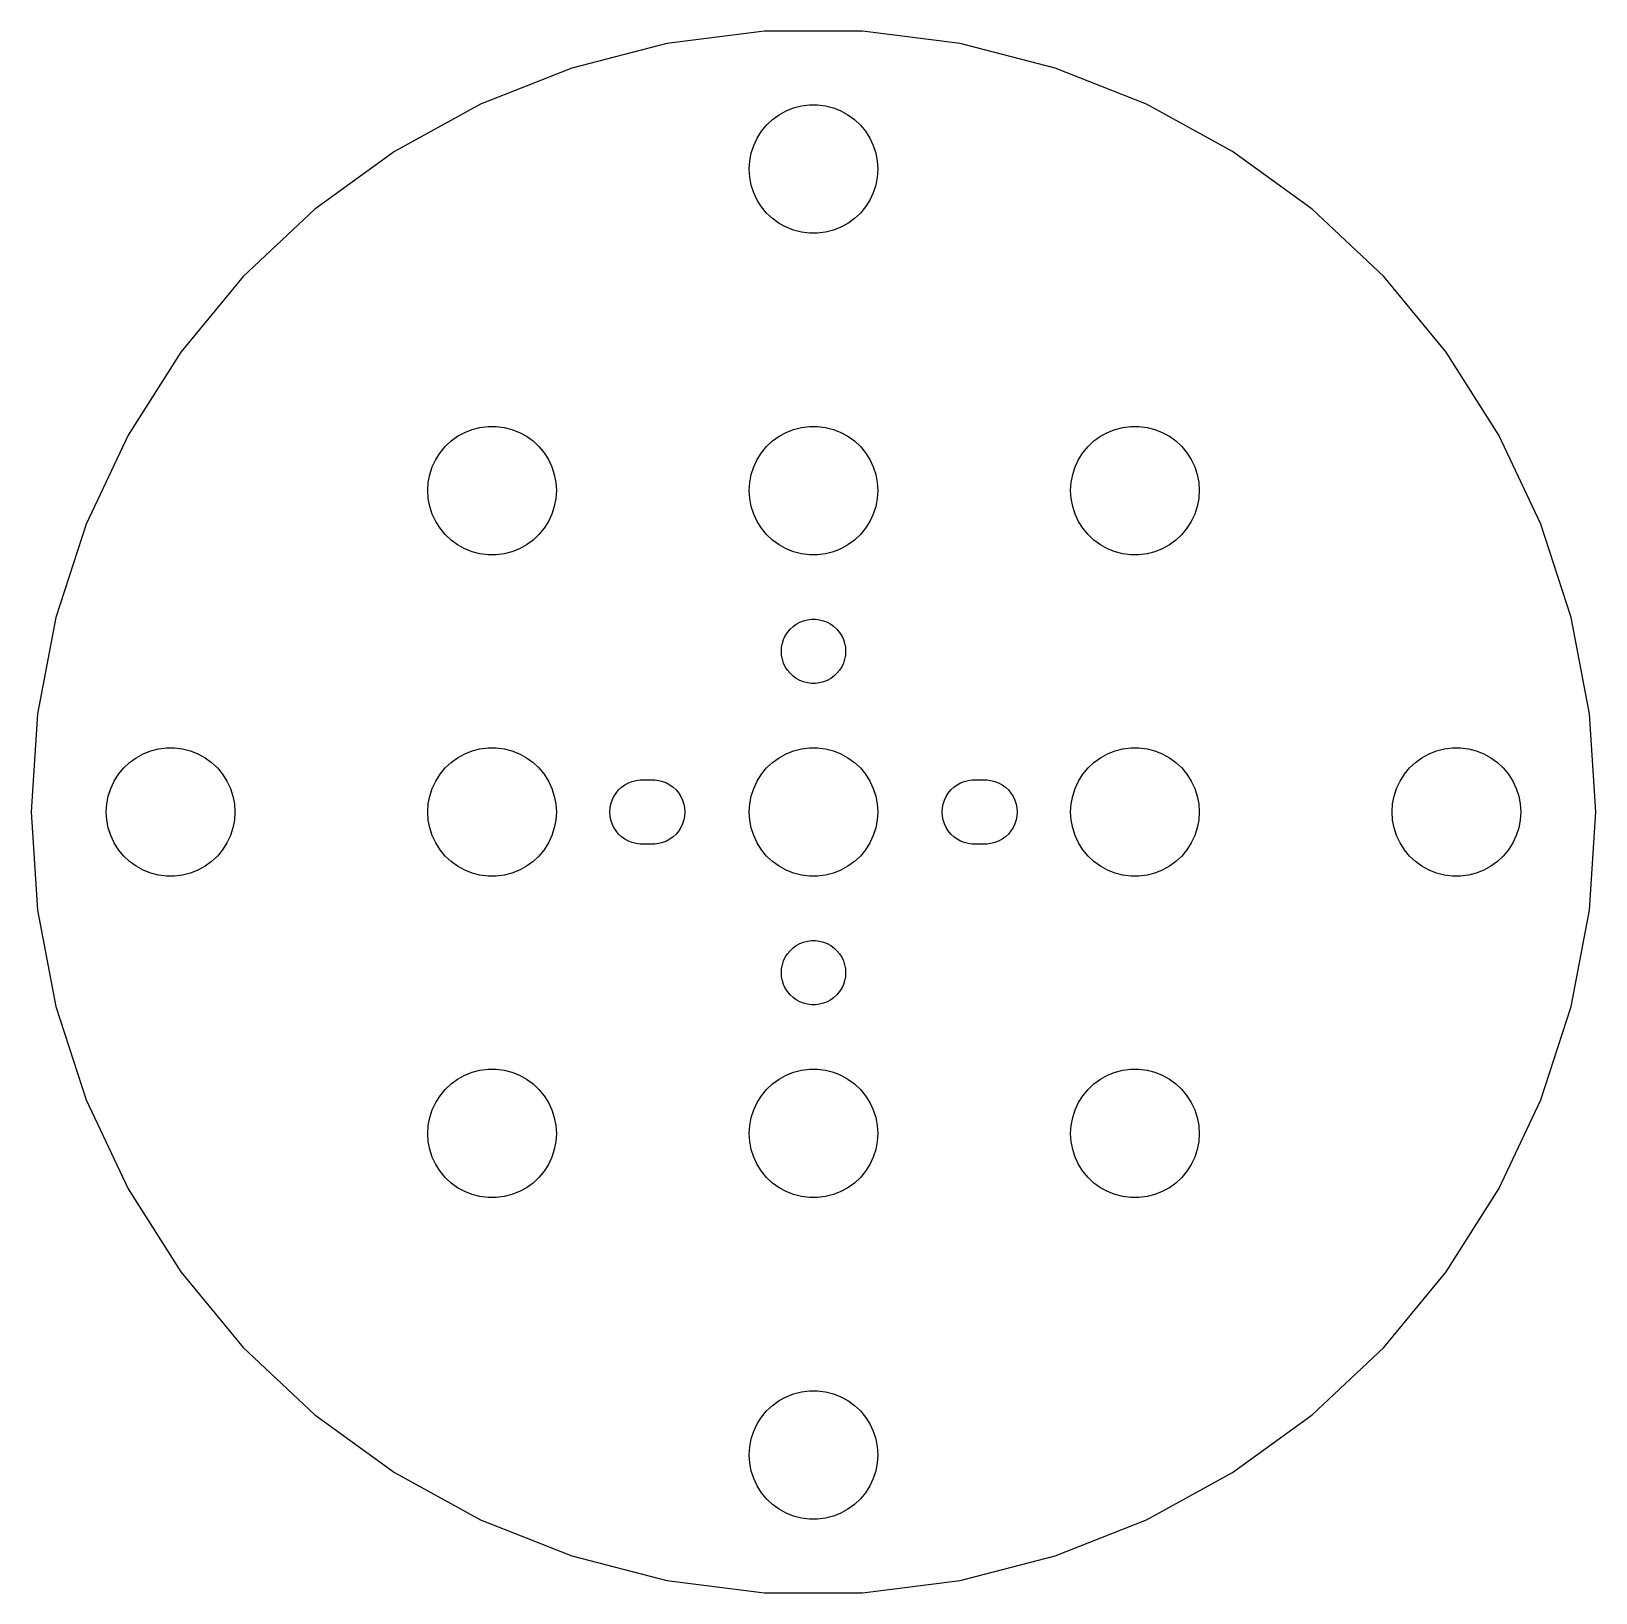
# Model space of a CAD drawing. Header units: metres. Extents: x -36 to 36, y -36 to 366.
# Drawn here: x -36.5 to 36.5, y 183.6 to 256.4 of the extents above; entities that cross this region are included whole.
import ezdxf

# ---------------------------------------------------------------- set-up
doc = ezdxf.new("R2010")
doc.units = ezdxf.units.M

msp = doc.modelspace()

# ---------------------------------------------------------------- linework, layer by layer
for p, q in [((-2.29184, 256.428), (-6.83942, 255.853)), ((2.29184, 256.428), (-2.29184, 256.428)), ((6.83942, 255.853), (2.29184, 256.428)), ((-6.83942, 255.853), (-11.2791, 254.714)), ((11.2791, 254.714), (6.83942, 255.853)), ((-11.2791, 254.714), (-15.5409, 253.026)), ((15.5409, 253.026), (11.2791, 254.714)), ((-15.5409, 253.026), (-19.5577, 250.818)), ((-1.60747, 252.533), (-1.27733, 252.714)), ((-1.27733, 252.714), (-0.927048, 252.853)), ((-0.927048, 252.853), (-0.562134, 252.947)), ((-0.562134, 252.947), (-0.18837, 252.994)), ((-0.18837, 252.994), (0.18837, 252.994)), ((0.18837, 252.994), (0.562134, 252.947)), ((0.562134, 252.947), (0.927048, 252.853)), ((0.927048, 252.853), (1.27733, 252.714)), ((1.27733, 252.714), (1.60747, 252.533)), ((19.5577, 250.818), (15.5409, 253.026)), ((-2.42705, 251.763), (-2.1869, 252.054)), ((-2.1869, 252.054), (-1.91226, 252.312)), ((-1.91226, 252.312), (-1.60747, 252.533)), ((1.60747, 252.533), (1.91226, 252.312)), ((1.91226, 252.312), (2.1869, 252.054)), ((2.1869, 252.054), (2.42705, 251.763)), ((-2.78932, 251.104), (-2.62891, 251.445)), ((-2.62891, 251.445), (-2.42705, 251.763)), ((2.42705, 251.763), (2.62891, 251.445)), ((2.62891, 251.445), (2.78932, 251.104)), ((-19.5577, 250.818), (-23.266, 248.124)), ((-2.97633, 250.376), (-2.90575, 250.746)), ((-2.90575, 250.746), (-2.78932, 251.104)), ((2.78932, 251.104), (2.90575, 250.746)), ((2.90575, 250.746), (2.97633, 250.376)), ((23.266, 248.124), (19.5577, 250.818)), ((-3, 250), (-2.97633, 250.376)), ((-2.97633, 249.624), (-3, 250)), ((2.97633, 250.376), (3, 250)), ((3, 250), (2.97633, 249.624)), ((-2.90575, 249.254), (-2.97633, 249.624)), ((-2.78932, 248.896), (-2.90575, 249.254)), ((2.90575, 249.254), (2.78932, 248.896)), ((2.97633, 249.624), (2.90575, 249.254)), ((-2.62891, 248.555), (-2.78932, 248.896)), ((-2.42705, 248.237), (-2.62891, 248.555)), ((-2.1869, 247.946), (-2.42705, 248.237)), ((2.42705, 248.237), (2.1869, 247.946)), ((2.62891, 248.555), (2.42705, 248.237)), ((2.78932, 248.896), (2.62891, 248.555)), ((-23.266, 248.124), (-26.6073, 244.986)), ((-1.91226, 247.688), (-2.1869, 247.946)), ((-1.60747, 247.467), (-1.91226, 247.688)), ((1.91226, 247.688), (1.60747, 247.467)), ((2.1869, 247.946), (1.91226, 247.688)), ((26.6073, 244.986), (23.266, 248.124)), ((-1.27733, 247.286), (-1.60747, 247.467)), ((-0.927048, 247.147), (-1.27733, 247.286)), ((-0.562134, 247.053), (-0.927048, 247.147)), ((-0.18837, 247.006), (-0.562134, 247.053)), ((0.18837, 247.006), (-0.18837, 247.006)), ((0.562134, 247.053), (0.18837, 247.006)), ((0.927048, 247.147), (0.562134, 247.053)), ((1.27733, 247.286), (0.927048, 247.147)), ((1.60747, 247.467), (1.27733, 247.286)), ((-26.6073, 244.986), (-29.5291, 241.454)), ((29.5291, 241.454), (26.6073, 244.986)), ((-29.5291, 241.454), (-31.9852, 237.584)), ((31.9852, 237.584), (29.5291, 241.454)), ((-15.5621, 237.947), (-15.1884, 237.994)), ((-15.1884, 237.994), (-14.8116, 237.994)), ((-14.8116, 237.994), (-14.4379, 237.947)), ((-0.562134, 237.947), (-0.18837, 237.994)), ((-0.18837, 237.994), (0.18837, 237.994)), ((0.18837, 237.994), (0.562134, 237.947)), ((14.4379, 237.947), (14.8116, 237.994)), ((14.8116, 237.994), (15.1884, 237.994)), ((15.1884, 237.994), (15.5621, 237.947)), ((-31.9852, 237.584), (-33.9368, 233.437)), ((-17.1869, 237.054), (-16.9123, 237.312)), ((-16.9123, 237.312), (-16.6075, 237.533)), ((-16.6075, 237.533), (-16.2773, 237.714)), ((-16.2773, 237.714), (-15.927, 237.853)), ((-15.927, 237.853), (-15.5621, 237.947)), ((-14.4379, 237.947), (-14.0729, 237.853)), ((-14.0729, 237.853), (-13.7227, 237.714)), ((-13.7227, 237.714), (-13.3925, 237.533)), ((-13.3925, 237.533), (-13.0877, 237.312)), ((-13.0877, 237.312), (-12.8131, 237.054)), ((-2.1869, 237.054), (-1.91226, 237.312)), ((-1.91226, 237.312), (-1.60747, 237.533)), ((-1.60747, 237.533), (-1.27733, 237.714)), ((-1.27733, 237.714), (-0.927048, 237.853)), ((-0.927048, 237.853), (-0.562134, 237.947)), ((0.562134, 237.947), (0.927048, 237.853)), ((0.927048, 237.853), (1.27733, 237.714)), ((1.27733, 237.714), (1.60747, 237.533)), ((1.60747, 237.533), (1.91226, 237.312)), ((1.91226, 237.312), (2.1869, 237.054)), ((12.8131, 237.054), (13.0877, 237.312)), ((13.0877, 237.312), (13.3925, 237.533)), ((13.3925, 237.533), (13.7227, 237.714)), ((13.7227, 237.714), (14.0729, 237.853)), ((14.0729, 237.853), (14.4379, 237.947)), ((15.5621, 237.947), (15.927, 237.853)), ((15.927, 237.853), (16.2773, 237.714)), ((16.2773, 237.714), (16.6075, 237.533)), ((16.6075, 237.533), (16.9123, 237.312)), ((16.9123, 237.312), (17.1869, 237.054)), ((33.9368, 233.437), (31.9852, 237.584)), ((-17.6289, 236.445), (-17.427, 236.763)), ((-17.427, 236.763), (-17.1869, 237.054)), ((-12.8131, 237.054), (-12.5729, 236.763)), ((-12.5729, 236.763), (-12.3711, 236.445)), ((-2.62891, 236.445), (-2.42705, 236.763)), ((-2.42705, 236.763), (-2.1869, 237.054)), ((2.1869, 237.054), (2.42705, 236.763)), ((2.42705, 236.763), (2.62891, 236.445)), ((12.3711, 236.445), (12.5729, 236.763)), ((12.5729, 236.763), (12.8131, 237.054)), ((17.1869, 237.054), (17.427, 236.763)), ((17.427, 236.763), (17.6289, 236.445)), ((-17.9057, 235.746), (-17.7893, 236.104)), ((-17.7893, 236.104), (-17.6289, 236.445)), ((-12.3711, 236.445), (-12.2107, 236.104)), ((-12.2107, 236.104), (-12.0942, 235.746)), ((-2.90575, 235.746), (-2.78932, 236.104)), ((-2.78932, 236.104), (-2.62891, 236.445)), ((2.62891, 236.445), (2.78932, 236.104)), ((2.78932, 236.104), (2.90575, 235.746)), ((12.0942, 235.746), (12.2107, 236.104)), ((12.2107, 236.104), (12.3711, 236.445)), ((17.6289, 236.445), (17.7893, 236.104)), ((17.7893, 236.104), (17.9057, 235.746)), ((-18, 235), (-17.9763, 235.376)), ((-17.9763, 235.376), (-17.9057, 235.746)), ((-12.0942, 235.746), (-12.0237, 235.376)), ((-12.0237, 235.376), (-12, 235)), ((-3, 235), (-2.97633, 235.376)), ((-2.97633, 235.376), (-2.90575, 235.746)), ((2.90575, 235.746), (2.97633, 235.376)), ((2.97633, 235.376), (3, 235)), ((12, 235), (12.0237, 235.376)), ((12.0237, 235.376), (12.0942, 235.746)), ((17.9057, 235.746), (17.9763, 235.376)), ((17.9763, 235.376), (18, 235)), ((-17.9763, 234.624), (-18, 235)), ((-17.9057, 234.254), (-17.9763, 234.624)), ((-12.0237, 234.624), (-12.0942, 234.254)), ((-12, 235), (-12.0237, 234.624)), ((-2.97633, 234.624), (-3, 235)), ((-2.90575, 234.254), (-2.97633, 234.624)), ((2.97633, 234.624), (2.90575, 234.254)), ((3, 235), (2.97633, 234.624)), ((12.0237, 234.624), (12, 235)), ((12.0942, 234.254), (12.0237, 234.624)), ((17.9763, 234.624), (17.9057, 234.254)), ((18, 235), (17.9763, 234.624)), ((-17.7893, 233.896), (-17.9057, 234.254)), ((-17.6289, 233.555), (-17.7893, 233.896)), ((-12.2107, 233.896), (-12.3711, 233.555)), ((-12.0942, 234.254), (-12.2107, 233.896)), ((-2.78932, 233.896), (-2.90575, 234.254)), ((-2.62891, 233.555), (-2.78932, 233.896)), ((2.78932, 233.896), (2.62891, 233.555)), ((2.90575, 234.254), (2.78932, 233.896)), ((12.2107, 233.896), (12.0942, 234.254)), ((12.3711, 233.555), (12.2107, 233.896)), ((17.7893, 233.896), (17.6289, 233.555)), ((17.9057, 234.254), (17.7893, 233.896)), ((-33.9368, 233.437), (-35.3533, 229.077)), ((-17.427, 233.237), (-17.6289, 233.555)), ((-17.1869, 232.946), (-17.427, 233.237)), ((-16.9123, 232.688), (-17.1869, 232.946)), ((-12.8131, 232.946), (-13.0877, 232.688)), ((-12.5729, 233.237), (-12.8131, 232.946)), ((-12.3711, 233.555), (-12.5729, 233.237)), ((-2.42705, 233.237), (-2.62891, 233.555)), ((-2.1869, 232.946), (-2.42705, 233.237)), ((-1.91226, 232.688), (-2.1869, 232.946)), ((2.1869, 232.946), (1.91226, 232.688)), ((2.42705, 233.237), (2.1869, 232.946)), ((2.62891, 233.555), (2.42705, 233.237)), ((12.5729, 233.237), (12.3711, 233.555)), ((12.8131, 232.946), (12.5729, 233.237)), ((13.0877, 232.688), (12.8131, 232.946)), ((17.1869, 232.946), (16.9123, 232.688)), ((17.427, 233.237), (17.1869, 232.946)), ((17.6289, 233.555), (17.427, 233.237)), ((35.3533, 229.077), (33.9368, 233.437)), ((-16.6075, 232.467), (-16.9123, 232.688)), ((-16.2773, 232.286), (-16.6075, 232.467)), ((-15.927, 232.147), (-16.2773, 232.286)), ((-15.5621, 232.053), (-15.927, 232.147)), ((-14.0729, 232.147), (-14.4379, 232.053)), ((-13.7227, 232.286), (-14.0729, 232.147)), ((-13.3925, 232.467), (-13.7227, 232.286)), ((-13.0877, 232.688), (-13.3925, 232.467)), ((-1.60747, 232.467), (-1.91226, 232.688)), ((-1.27733, 232.286), (-1.60747, 232.467)), ((-0.927048, 232.147), (-1.27733, 232.286)), ((-0.562134, 232.053), (-0.927048, 232.147)), ((0.927048, 232.147), (0.562134, 232.053)), ((1.27733, 232.286), (0.927048, 232.147)), ((1.60747, 232.467), (1.27733, 232.286)), ((1.91226, 232.688), (1.60747, 232.467)), ((13.3925, 232.467), (13.0877, 232.688)), ((13.7227, 232.286), (13.3925, 232.467)), ((14.0729, 232.147), (13.7227, 232.286)), ((14.4379, 232.053), (14.0729, 232.147)), ((15.927, 232.147), (15.5621, 232.053)), ((16.2773, 232.286), (15.927, 232.147)), ((16.6075, 232.467), (16.2773, 232.286)), ((16.9123, 232.688), (16.6075, 232.467)), ((-15.1884, 232.006), (-15.5621, 232.053)), ((-14.8116, 232.006), (-15.1884, 232.006)), ((-14.4379, 232.053), (-14.8116, 232.006)), ((-0.18837, 232.006), (-0.562134, 232.053)), ((0.18837, 232.006), (-0.18837, 232.006)), ((0.562134, 232.053), (0.18837, 232.006)), ((14.8116, 232.006), (14.4379, 232.053)), ((15.1884, 232.006), (14.8116, 232.006)), ((15.5621, 232.053), (15.1884, 232.006)), ((-35.3533, 229.077), (-36.2122, 224.575)), ((-1.21352, 228.382), (-1.09344, 228.527)), ((-1.09344, 228.527), (-0.956131, 228.656)), ((-0.956131, 228.656), (-0.803726, 228.766)), ((-0.803726, 228.766), (-0.638657, 228.857)), ((-0.638657, 228.857), (-0.463516, 228.927)), ((-0.463516, 228.927), (-0.281067, 228.973)), ((-0.281067, 228.973), (-0.094177, 228.997)), ((-0.094177, 228.997), (0.094177, 228.997)), ((0.094177, 228.997), (0.281067, 228.973)), ((0.281067, 228.973), (0.463516, 228.927)), ((0.463516, 228.927), (0.638657, 228.857)), ((0.638657, 228.857), (0.803726, 228.766)), ((0.803726, 228.766), (0.956131, 228.656)), ((0.956131, 228.656), (1.09344, 228.527)), ((1.09344, 228.527), (1.21352, 228.382)), ((36.2122, 224.575), (35.3533, 229.077)), ((-1.48816, 227.688), (-1.45287, 227.873)), ((-1.45287, 227.873), (-1.39465, 228.052)), ((-1.39465, 228.052), (-1.31445, 228.223)), ((-1.31445, 228.223), (-1.21352, 228.382)), ((1.21352, 228.382), (1.31445, 228.223)), ((1.31445, 228.223), (1.39465, 228.052)), ((1.39465, 228.052), (1.45287, 227.873)), ((1.45287, 227.873), (1.48816, 227.688)), ((-1.5, 227.5), (-1.48816, 227.688)), ((-1.48816, 227.312), (-1.5, 227.5)), ((-1.45287, 227.127), (-1.48816, 227.312)), ((-1.39465, 226.948), (-1.45287, 227.127)), ((1.45287, 227.127), (1.39465, 226.948)), ((1.48816, 227.312), (1.45287, 227.127)), ((1.48816, 227.688), (1.5, 227.5)), ((1.5, 227.5), (1.48816, 227.312)), ((-1.31445, 226.777), (-1.39465, 226.948)), ((-1.21352, 226.618), (-1.31445, 226.777)), ((-1.09344, 226.473), (-1.21352, 226.618)), ((-0.956131, 226.344), (-1.09344, 226.473)), ((-0.803726, 226.234), (-0.956131, 226.344)), ((0.956131, 226.344), (0.803726, 226.234)), ((1.09344, 226.473), (0.956131, 226.344)), ((1.21352, 226.618), (1.09344, 226.473)), ((1.31445, 226.777), (1.21352, 226.618)), ((1.39465, 226.948), (1.31445, 226.777)), ((-0.638657, 226.143), (-0.803726, 226.234)), ((-0.463516, 226.073), (-0.638657, 226.143)), ((-0.281067, 226.027), (-0.463516, 226.073)), ((-0.094177, 226.003), (-0.281067, 226.027)), ((0.094177, 226.003), (-0.094177, 226.003)), ((0.281067, 226.027), (0.094177, 226.003)), ((0.463516, 226.073), (0.281067, 226.027)), ((0.638657, 226.143), (0.463516, 226.073)), ((0.803726, 226.234), (0.638657, 226.143)), ((-36.2122, 224.575), (-36.5, 220)), ((36.5, 220), (36.2122, 224.575)), ((-31.6075, 222.533), (-31.2773, 222.714)), ((-31.2773, 222.714), (-30.927, 222.853)), ((-30.927, 222.853), (-30.5621, 222.947)), ((-30.5621, 222.947), (-30.1884, 222.994)), ((-30.1884, 222.994), (-29.8116, 222.994)), ((-29.8116, 222.994), (-29.4379, 222.947)), ((-29.4379, 222.947), (-29.0729, 222.853)), ((-29.0729, 222.853), (-28.7227, 222.714)), ((-28.7227, 222.714), (-28.3925, 222.533)), ((-16.6075, 222.533), (-16.2773, 222.714)), ((-16.2773, 222.714), (-15.927, 222.853)), ((-15.927, 222.853), (-15.5621, 222.947)), ((-15.5621, 222.947), (-15.1884, 222.994)), ((-15.1884, 222.994), (-14.8116, 222.994)), ((-14.8116, 222.994), (-14.4379, 222.947)), ((-14.4379, 222.947), (-14.0729, 222.853)), ((-14.0729, 222.853), (-13.7227, 222.714)), ((-13.7227, 222.714), (-13.3925, 222.533)), ((-1.60747, 222.533), (-1.27733, 222.714)), ((-1.27733, 222.714), (-0.927048, 222.853)), ((-0.927048, 222.853), (-0.562134, 222.947)), ((-0.562134, 222.947), (-0.18837, 222.994)), ((-0.18837, 222.994), (0.18837, 222.994)), ((0.18837, 222.994), (0.562134, 222.947)), ((0.562134, 222.947), (0.927048, 222.853)), ((0.927048, 222.853), (1.27733, 222.714)), ((1.27733, 222.714), (1.60747, 222.533)), ((13.3925, 222.533), (13.7227, 222.714)), ((13.7227, 222.714), (14.0729, 222.853)), ((14.0729, 222.853), (14.4379, 222.947)), ((14.4379, 222.947), (14.8116, 222.994)), ((14.8116, 222.994), (15.1884, 222.994)), ((15.1884, 222.994), (15.5621, 222.947)), ((15.5621, 222.947), (15.927, 222.853)), ((15.927, 222.853), (16.2773, 222.714)), ((16.2773, 222.714), (16.6075, 222.533)), ((28.3925, 222.533), (28.7227, 222.714)), ((28.7227, 222.714), (29.0729, 222.853)), ((29.0729, 222.853), (29.4379, 222.947)), ((29.4379, 222.947), (29.8116, 222.994)), ((29.8116, 222.994), (30.1884, 222.994)), ((30.1884, 222.994), (30.5621, 222.947)), ((30.5621, 222.947), (30.927, 222.853)), ((30.927, 222.853), (31.2773, 222.714)), ((31.2773, 222.714), (31.6075, 222.533)), ((-32.427, 221.763), (-32.1869, 222.054)), ((-32.1869, 222.054), (-31.9123, 222.312)), ((-31.9123, 222.312), (-31.6075, 222.533)), ((-28.3925, 222.533), (-28.0877, 222.312)), ((-28.0877, 222.312), (-27.8131, 222.054)), ((-27.8131, 222.054), (-27.5729, 221.763)), ((-17.427, 221.763), (-17.1869, 222.054)), ((-17.1869, 222.054), (-16.9123, 222.312)), ((-16.9123, 222.312), (-16.6075, 222.533)), ((-13.3925, 222.533), (-13.0877, 222.312)), ((-13.0877, 222.312), (-12.8131, 222.054)), ((-12.8131, 222.054), (-12.5729, 221.763)), ((-2.42705, 221.763), (-2.1869, 222.054)), ((-2.1869, 222.054), (-1.91226, 222.312)), ((-1.91226, 222.312), (-1.60747, 222.533)), ((1.60747, 222.533), (1.91226, 222.312)), ((1.91226, 222.312), (2.1869, 222.054)), ((2.1869, 222.054), (2.42705, 221.763)), ((12.5729, 221.763), (12.8131, 222.054)), ((12.8131, 222.054), (13.0877, 222.312)), ((13.0877, 222.312), (13.3925, 222.533)), ((16.6075, 222.533), (16.9123, 222.312)), ((16.9123, 222.312), (17.1869, 222.054)), ((17.1869, 222.054), (17.427, 221.763)), ((27.5729, 221.763), (27.8131, 222.054)), ((27.8131, 222.054), (28.0877, 222.312)), ((28.0877, 222.312), (28.3925, 222.533)), ((31.6075, 222.533), (31.9123, 222.312)), ((31.9123, 222.312), (32.1869, 222.054)), ((32.1869, 222.054), (32.427, 221.763)), ((-32.7893, 221.104), (-32.6289, 221.445)), ((-32.6289, 221.445), (-32.427, 221.763)), ((-27.5729, 221.763), (-27.3711, 221.445)), ((-27.3711, 221.445), (-27.2107, 221.104)), ((-17.7893, 221.104), (-17.6289, 221.445)), ((-17.6289, 221.445), (-17.427, 221.763)), ((-12.5729, 221.763), (-12.3711, 221.445)), ((-12.3711, 221.445), (-12.2107, 221.104)), ((-8.95613, 221.156), (-8.80373, 221.266)), ((-8.80373, 221.266), (-8.63866, 221.357)), ((-8.63866, 221.357), (-8.46352, 221.427)), ((-8.46352, 221.427), (-8.28107, 221.473)), ((-8.28107, 221.473), (-8.09418, 221.497)), ((-8.09418, 221.497), (-7.40581, 221.497)), ((-7.40581, 221.497), (-7.21892, 221.473)), ((-7.21892, 221.473), (-7.03647, 221.427)), ((-7.03647, 221.427), (-6.86133, 221.357)), ((-6.86133, 221.357), (-6.69626, 221.266)), ((-6.69626, 221.266), (-6.54385, 221.156)), ((-2.78932, 221.104), (-2.62891, 221.445)), ((-2.62891, 221.445), (-2.42705, 221.763)), ((2.42705, 221.763), (2.62891, 221.445)), ((2.62891, 221.445), (2.78932, 221.104)), ((6.54385, 221.156), (6.69626, 221.266)), ((6.69626, 221.266), (6.86133, 221.357)), ((6.86133, 221.357), (7.03647, 221.427)), ((7.03647, 221.427), (7.21892, 221.473)), ((7.21892, 221.473), (7.40581, 221.497)), ((7.40581, 221.497), (8.09418, 221.497)), ((8.09418, 221.497), (8.28107, 221.473)), ((8.28107, 221.473), (8.46352, 221.427)), ((8.46352, 221.427), (8.63866, 221.357)), ((8.63866, 221.357), (8.80373, 221.266)), ((8.80373, 221.266), (8.95613, 221.156)), ((12.2107, 221.104), (12.3711, 221.445)), ((12.3711, 221.445), (12.5729, 221.763)), ((17.427, 221.763), (17.6289, 221.445)), ((17.6289, 221.445), (17.7893, 221.104)), ((27.2107, 221.104), (27.3711, 221.445)), ((27.3711, 221.445), (27.5729, 221.763)), ((32.427, 221.763), (32.6289, 221.445)), ((32.6289, 221.445), (32.7893, 221.104)), ((-32.9763, 220.376), (-32.9057, 220.746)), ((-32.9057, 220.746), (-32.7893, 221.104)), ((-27.2107, 221.104), (-27.0942, 220.746)), ((-27.0942, 220.746), (-27.0237, 220.376)), ((-17.9763, 220.376), (-17.9057, 220.746)), ((-17.9057, 220.746), (-17.7893, 221.104)), ((-12.2107, 221.104), (-12.0942, 220.746)), ((-12.0942, 220.746), (-12.0237, 220.376)), ((-9.45287, 220.373), (-9.39465, 220.552)), ((-9.39465, 220.552), (-9.31445, 220.723)), ((-9.31445, 220.723), (-9.21352, 220.882)), ((-9.21352, 220.882), (-9.09344, 221.027)), ((-9.09344, 221.027), (-8.95613, 221.156)), ((-6.54385, 221.156), (-6.40654, 221.027)), ((-6.40654, 221.027), (-6.28647, 220.882)), ((-6.28647, 220.882), (-6.18553, 220.723)), ((-6.18553, 220.723), (-6.10533, 220.552)), ((-6.10533, 220.552), (-6.04712, 220.373)), ((-2.97633, 220.376), (-2.90575, 220.746)), ((-2.90575, 220.746), (-2.78932, 221.104)), ((2.78932, 221.104), (2.90575, 220.746)), ((2.90575, 220.746), (2.97633, 220.376)), ((6.04712, 220.373), (6.10533, 220.552)), ((6.10533, 220.552), (6.18553, 220.723)), ((6.18553, 220.723), (6.28647, 220.882)), ((6.28647, 220.882), (6.40654, 221.027)), ((6.40654, 221.027), (6.54385, 221.156)), ((8.95613, 221.156), (9.09344, 221.027)), ((9.09344, 221.027), (9.21352, 220.882)), ((9.21352, 220.882), (9.31445, 220.723)), ((9.31445, 220.723), (9.39465, 220.552)), ((9.39465, 220.552), (9.45287, 220.373)), ((12.0237, 220.376), (12.0942, 220.746)), ((12.0942, 220.746), (12.2107, 221.104)), ((17.7893, 221.104), (17.9057, 220.746)), ((17.9057, 220.746), (17.9763, 220.376)), ((27.0237, 220.376), (27.0942, 220.746)), ((27.0942, 220.746), (27.2107, 221.104)), ((32.7893, 221.104), (32.9057, 220.746)), ((32.9057, 220.746), (32.9763, 220.376)), ((-36.5, 220), (-36.2122, 215.425)), ((-33, 220), (-32.9763, 220.376)), ((-32.9763, 219.624), (-33, 220)), ((-27.0237, 220.376), (-27, 220)), ((-27, 220), (-27.0237, 219.624)), ((-18, 220), (-17.9763, 220.376)), ((-17.9763, 219.624), (-18, 220)), ((-12.0237, 220.376), (-12, 220)), ((-12, 220), (-12.0237, 219.624)), ((-9.5, 220), (-9.48816, 220.188)), ((-9.48816, 219.812), (-9.5, 220)), ((-9.48816, 220.188), (-9.45287, 220.373)), ((-9.45287, 219.627), (-9.48816, 219.812)), ((-6.04712, 220.373), (-6.01183, 220.188)), ((-6.01183, 219.812), (-6.04712, 219.627)), ((-6.01183, 220.188), (-6, 220)), ((-6, 220), (-6.01183, 219.812)), ((-3, 220), (-2.97633, 220.376)), ((-2.97633, 219.624), (-3, 220)), ((2.97633, 220.376), (3, 220)), ((3, 220), (2.97633, 219.624)), ((6, 220), (6.01183, 220.188)), ((6.01183, 219.812), (6, 220)), ((6.01183, 220.188), (6.04712, 220.373)), ((6.04712, 219.627), (6.01183, 219.812)), ((9.45287, 220.373), (9.48816, 220.188)), ((9.48816, 219.812), (9.45287, 219.627)), ((9.48816, 220.188), (9.5, 220)), ((9.5, 220), (9.48816, 219.812)), ((12, 220), (12.0237, 220.376)), ((12.0237, 219.624), (12, 220)), ((17.9763, 220.376), (18, 220)), ((18, 220), (17.9763, 219.624)), ((27, 220), (27.0237, 220.376)), ((27.0237, 219.624), (27, 220)), ((32.9763, 220.376), (33, 220)), ((33, 220), (32.9763, 219.624)), ((36.2122, 215.425), (36.5, 220)), ((-32.9057, 219.254), (-32.9763, 219.624)), ((-32.7893, 218.896), (-32.9057, 219.254)), ((-27.0942, 219.254), (-27.2107, 218.896)), ((-27.0237, 219.624), (-27.0942, 219.254)), ((-17.9057, 219.254), (-17.9763, 219.624)), ((-17.7893, 218.896), (-17.9057, 219.254)), ((-12.0942, 219.254), (-12.2107, 218.896)), ((-12.0237, 219.624), (-12.0942, 219.254)), ((-9.39465, 219.448), (-9.45287, 219.627)), ((-9.31445, 219.277), (-9.39465, 219.448)), ((-9.21352, 219.118), (-9.31445, 219.277)), ((-9.09344, 218.973), (-9.21352, 219.118)), ((-6.28647, 219.118), (-6.40654, 218.973)), ((-6.18553, 219.277), (-6.28647, 219.118)), ((-6.10533, 219.448), (-6.18553, 219.277)), ((-6.04712, 219.627), (-6.10533, 219.448)), ((-2.90575, 219.254), (-2.97633, 219.624)), ((-2.78932, 218.896), (-2.90575, 219.254)), ((2.90575, 219.254), (2.78932, 218.896)), ((2.97633, 219.624), (2.90575, 219.254)), ((6.10533, 219.448), (6.04712, 219.627)), ((6.18553, 219.277), (6.10533, 219.448)), ((6.28647, 219.118), (6.18553, 219.277)), ((6.40654, 218.973), (6.28647, 219.118)), ((9.21352, 219.118), (9.09344, 218.973)), ((9.31445, 219.277), (9.21352, 219.118)), ((9.39465, 219.448), (9.31445, 219.277)), ((9.45287, 219.627), (9.39465, 219.448)), ((12.0942, 219.254), (12.0237, 219.624)), ((12.2107, 218.896), (12.0942, 219.254)), ((17.9057, 219.254), (17.7893, 218.896)), ((17.9763, 219.624), (17.9057, 219.254)), ((27.0942, 219.254), (27.0237, 219.624)), ((27.2107, 218.896), (27.0942, 219.254)), ((32.9057, 219.254), (32.7893, 218.896)), ((32.9763, 219.624), (32.9057, 219.254)), ((-32.6289, 218.555), (-32.7893, 218.896)), ((-32.427, 218.237), (-32.6289, 218.555)), ((-27.3711, 218.555), (-27.5729, 218.237)), ((-27.2107, 218.896), (-27.3711, 218.555)), ((-17.6289, 218.555), (-17.7893, 218.896)), ((-17.427, 218.237), (-17.6289, 218.555)), ((-12.3711, 218.555), (-12.5729, 218.237)), ((-12.2107, 218.896), (-12.3711, 218.555)), ((-8.95613, 218.844), (-9.09344, 218.973)), ((-8.80373, 218.734), (-8.95613, 218.844)), ((-8.63866, 218.643), (-8.80373, 218.734)), ((-8.46352, 218.573), (-8.63866, 218.643)), ((-8.28107, 218.527), (-8.46352, 218.573)), ((-8.09418, 218.503), (-8.28107, 218.527)), ((-7.40581, 218.503), (-8.09418, 218.503)), ((-7.21892, 218.527), (-7.40581, 218.503)), ((-7.03647, 218.573), (-7.21892, 218.527)), ((-6.86133, 218.643), (-7.03647, 218.573)), ((-6.69626, 218.734), (-6.86133, 218.643)), ((-6.54385, 218.844), (-6.69626, 218.734)), ((-6.40654, 218.973), (-6.54385, 218.844)), ((-2.62891, 218.555), (-2.78932, 218.896)), ((-2.42705, 218.237), (-2.62891, 218.555)), ((2.62891, 218.555), (2.42705, 218.237)), ((2.78932, 218.896), (2.62891, 218.555)), ((6.54385, 218.844), (6.40654, 218.973)), ((6.69626, 218.734), (6.54385, 218.844)), ((6.86133, 218.643), (6.69626, 218.734)), ((7.03647, 218.573), (6.86133, 218.643)), ((7.21892, 218.527), (7.03647, 218.573)), ((7.40581, 218.503), (7.21892, 218.527)), ((8.09418, 218.503), (7.40581, 218.503)), ((8.28107, 218.527), (8.09418, 218.503)), ((8.46352, 218.573), (8.28107, 218.527)), ((8.63866, 218.643), (8.46352, 218.573)), ((8.80373, 218.734), (8.63866, 218.643)), ((8.95613, 218.844), (8.80373, 218.734)), ((9.09344, 218.973), (8.95613, 218.844)), ((12.3711, 218.555), (12.2107, 218.896)), ((12.5729, 218.237), (12.3711, 218.555)), ((17.6289, 218.555), (17.427, 218.237)), ((17.7893, 218.896), (17.6289, 218.555)), ((27.3711, 218.555), (27.2107, 218.896)), ((27.5729, 218.237), (27.3711, 218.555)), ((32.6289, 218.555), (32.427, 218.237)), ((32.7893, 218.896), (32.6289, 218.555)), ((-32.1869, 217.946), (-32.427, 218.237)), ((-31.9123, 217.688), (-32.1869, 217.946)), ((-31.6075, 217.467), (-31.9123, 217.688)), ((-28.0877, 217.688), (-28.3925, 217.467)), ((-27.8131, 217.946), (-28.0877, 217.688)), ((-27.5729, 218.237), (-27.8131, 217.946)), ((-17.1869, 217.946), (-17.427, 218.237)), ((-16.9123, 217.688), (-17.1869, 217.946)), ((-16.6075, 217.467), (-16.9123, 217.688)), ((-13.0877, 217.688), (-13.3925, 217.467)), ((-12.8131, 217.946), (-13.0877, 217.688)), ((-12.5729, 218.237), (-12.8131, 217.946)), ((-2.1869, 217.946), (-2.42705, 218.237)), ((-1.91226, 217.688), (-2.1869, 217.946)), ((-1.60747, 217.467), (-1.91226, 217.688)), ((1.91226, 217.688), (1.60747, 217.467)), ((2.1869, 217.946), (1.91226, 217.688)), ((2.42705, 218.237), (2.1869, 217.946)), ((12.8131, 217.946), (12.5729, 218.237)), ((13.0877, 217.688), (12.8131, 217.946)), ((13.3925, 217.467), (13.0877, 217.688)), ((16.9123, 217.688), (16.6075, 217.467)), ((17.1869, 217.946), (16.9123, 217.688)), ((17.427, 218.237), (17.1869, 217.946)), ((27.8131, 217.946), (27.5729, 218.237)), ((28.0877, 217.688), (27.8131, 217.946)), ((28.3925, 217.467), (28.0877, 217.688)), ((31.9123, 217.688), (31.6075, 217.467)), ((32.1869, 217.946), (31.9123, 217.688)), ((32.427, 218.237), (32.1869, 217.946)), ((-31.2773, 217.286), (-31.6075, 217.467)), ((-30.927, 217.147), (-31.2773, 217.286)), ((-30.5621, 217.053), (-30.927, 217.147)), ((-30.1884, 217.006), (-30.5621, 217.053)), ((-29.8116, 217.006), (-30.1884, 217.006)), ((-29.4379, 217.053), (-29.8116, 217.006)), ((-29.0729, 217.147), (-29.4379, 217.053)), ((-28.7227, 217.286), (-29.0729, 217.147)), ((-28.3925, 217.467), (-28.7227, 217.286)), ((-16.2773, 217.286), (-16.6075, 217.467)), ((-15.927, 217.147), (-16.2773, 217.286)), ((-15.5621, 217.053), (-15.927, 217.147)), ((-15.1884, 217.006), (-15.5621, 217.053)), ((-14.8116, 217.006), (-15.1884, 217.006)), ((-14.4379, 217.053), (-14.8116, 217.006)), ((-14.0729, 217.147), (-14.4379, 217.053)), ((-13.7227, 217.286), (-14.0729, 217.147)), ((-13.3925, 217.467), (-13.7227, 217.286)), ((-1.27733, 217.286), (-1.60747, 217.467)), ((-0.927048, 217.147), (-1.27733, 217.286)), ((-0.562134, 217.053), (-0.927048, 217.147)), ((-0.18837, 217.006), (-0.562134, 217.053)), ((0.18837, 217.006), (-0.18837, 217.006)), ((0.562134, 217.053), (0.18837, 217.006)), ((0.927048, 217.147), (0.562134, 217.053)), ((1.27733, 217.286), (0.927048, 217.147)), ((1.60747, 217.467), (1.27733, 217.286)), ((13.7227, 217.286), (13.3925, 217.467)), ((14.0729, 217.147), (13.7227, 217.286)), ((14.4379, 217.053), (14.0729, 217.147)), ((14.8116, 217.006), (14.4379, 217.053)), ((15.1884, 217.006), (14.8116, 217.006)), ((15.5621, 217.053), (15.1884, 217.006)), ((15.927, 217.147), (15.5621, 217.053)), ((16.2773, 217.286), (15.927, 217.147)), ((16.6075, 217.467), (16.2773, 217.286)), ((28.7227, 217.286), (28.3925, 217.467)), ((29.0729, 217.147), (28.7227, 217.286)), ((29.4379, 217.053), (29.0729, 217.147)), ((29.8116, 217.006), (29.4379, 217.053)), ((30.1884, 217.006), (29.8116, 217.006)), ((30.5621, 217.053), (30.1884, 217.006)), ((30.927, 217.147), (30.5621, 217.053)), ((31.2773, 217.286), (30.927, 217.147)), ((31.6075, 217.467), (31.2773, 217.286)), ((-36.2122, 215.425), (-35.3533, 210.923)), ((35.3533, 210.923), (36.2122, 215.425)), ((-0.638657, 213.857), (-0.463516, 213.927)), ((-0.463516, 213.927), (-0.281067, 213.973)), ((-0.281067, 213.973), (-0.094177, 213.997)), ((-0.094177, 213.997), (0.094177, 213.997)), ((0.094177, 213.997), (0.281067, 213.973)), ((0.281067, 213.973), (0.463516, 213.927)), ((0.463516, 213.927), (0.638657, 213.857)), ((-1.39465, 213.052), (-1.31445, 213.223)), ((-1.31445, 213.223), (-1.21352, 213.382)), ((-1.21352, 213.382), (-1.09344, 213.527)), ((-1.09344, 213.527), (-0.956131, 213.656)), ((-0.956131, 213.656), (-0.803726, 213.766)), ((-0.803726, 213.766), (-0.638657, 213.857)), ((0.638657, 213.857), (0.803726, 213.766)), ((0.803726, 213.766), (0.956131, 213.656)), ((0.956131, 213.656), (1.09344, 213.527)), ((1.09344, 213.527), (1.21352, 213.382)), ((1.21352, 213.382), (1.31445, 213.223)), ((1.31445, 213.223), (1.39465, 213.052)), ((-1.5, 212.5), (-1.48816, 212.688)), ((-1.48816, 212.312), (-1.5, 212.5)), ((-1.48816, 212.688), (-1.45287, 212.873)), ((-1.45287, 212.873), (-1.39465, 213.052)), ((1.39465, 213.052), (1.45287, 212.873)), ((1.45287, 212.873), (1.48816, 212.688)), ((1.48816, 212.688), (1.5, 212.5)), ((1.5, 212.5), (1.48816, 212.312)), ((-1.45287, 212.127), (-1.48816, 212.312)), ((-1.39465, 211.948), (-1.45287, 212.127)), ((-1.31445, 211.777), (-1.39465, 211.948)), ((-1.21352, 211.618), (-1.31445, 211.777)), ((1.31445, 211.777), (1.21352, 211.618)), ((1.39465, 211.948), (1.31445, 211.777)), ((1.45287, 212.127), (1.39465, 211.948)), ((1.48816, 212.312), (1.45287, 212.127)), ((-1.09344, 211.473), (-1.21352, 211.618)), ((-0.956131, 211.344), (-1.09344, 211.473)), ((-0.803726, 211.234), (-0.956131, 211.344)), ((-0.638657, 211.143), (-0.803726, 211.234)), ((-0.463516, 211.073), (-0.638657, 211.143)), ((-0.281067, 211.027), (-0.463516, 211.073)), ((-0.094177, 211.003), (-0.281067, 211.027)), ((0.094177, 211.003), (-0.094177, 211.003)), ((0.281067, 211.027), (0.094177, 211.003)), ((0.463516, 211.073), (0.281067, 211.027)), ((0.638657, 211.143), (0.463516, 211.073)), ((0.803726, 211.234), (0.638657, 211.143)), ((0.956131, 211.344), (0.803726, 211.234)), ((1.09344, 211.473), (0.956131, 211.344)), ((1.21352, 211.618), (1.09344, 211.473)), ((-35.3533, 210.923), (-33.9368, 206.563)), ((33.9368, 206.563), (35.3533, 210.923)), ((-16.9123, 207.312), (-16.6075, 207.533)), ((-16.6075, 207.533), (-16.2773, 207.714)), ((-16.2773, 207.714), (-15.927, 207.853)), ((-15.927, 207.853), (-15.5621, 207.947)), ((-15.5621, 207.947), (-15.1884, 207.994)), ((-15.1884, 207.994), (-14.8116, 207.994)), ((-14.8116, 207.994), (-14.4379, 207.947)), ((-14.4379, 207.947), (-14.0729, 207.853)), ((-14.0729, 207.853), (-13.7227, 207.714)), ((-13.7227, 207.714), (-13.3925, 207.533)), ((-13.3925, 207.533), (-13.0877, 207.312)), ((-1.91226, 207.312), (-1.60747, 207.533)), ((-1.60747, 207.533), (-1.27733, 207.714)), ((-1.27733, 207.714), (-0.927048, 207.853)), ((-0.927048, 207.853), (-0.562134, 207.947)), ((-0.562134, 207.947), (-0.18837, 207.994)), ((-0.18837, 207.994), (0.18837, 207.994)), ((0.18837, 207.994), (0.562134, 207.947)), ((0.562134, 207.947), (0.927048, 207.853)), ((0.927048, 207.853), (1.27733, 207.714)), ((1.27733, 207.714), (1.60747, 207.533)), ((1.60747, 207.533), (1.91226, 207.312)), ((13.0877, 207.312), (13.3925, 207.533)), ((13.3925, 207.533), (13.7227, 207.714)), ((13.7227, 207.714), (14.0729, 207.853)), ((14.0729, 207.853), (14.4379, 207.947)), ((14.4379, 207.947), (14.8116, 207.994)), ((14.8116, 207.994), (15.1884, 207.994)), ((15.1884, 207.994), (15.5621, 207.947)), ((15.5621, 207.947), (15.927, 207.853)), ((15.927, 207.853), (16.2773, 207.714)), ((16.2773, 207.714), (16.6075, 207.533)), ((16.6075, 207.533), (16.9123, 207.312)), ((-17.6289, 206.445), (-17.427, 206.763)), ((-17.427, 206.763), (-17.1869, 207.054)), ((-17.1869, 207.054), (-16.9123, 207.312)), ((-13.0877, 207.312), (-12.8131, 207.054)), ((-12.8131, 207.054), (-12.5729, 206.763)), ((-12.5729, 206.763), (-12.3711, 206.445)), ((-2.62891, 206.445), (-2.42705, 206.763)), ((-2.42705, 206.763), (-2.1869, 207.054)), ((-2.1869, 207.054), (-1.91226, 207.312)), ((1.91226, 207.312), (2.1869, 207.054)), ((2.1869, 207.054), (2.42705, 206.763)), ((2.42705, 206.763), (2.62891, 206.445)), ((12.3711, 206.445), (12.5729, 206.763)), ((12.5729, 206.763), (12.8131, 207.054)), ((12.8131, 207.054), (13.0877, 207.312)), ((16.9123, 207.312), (17.1869, 207.054)), ((17.1869, 207.054), (17.427, 206.763)), ((17.427, 206.763), (17.6289, 206.445)), ((-33.9368, 206.563), (-31.9852, 202.416)), ((-17.9057, 205.746), (-17.7893, 206.104)), ((-17.7893, 206.104), (-17.6289, 206.445)), ((-12.3711, 206.445), (-12.2107, 206.104)), ((-12.2107, 206.104), (-12.0942, 205.746)), ((-2.90575, 205.746), (-2.78932, 206.104)), ((-2.78932, 206.104), (-2.62891, 206.445)), ((2.62891, 206.445), (2.78932, 206.104)), ((2.78932, 206.104), (2.90575, 205.746)), ((12.0942, 205.746), (12.2107, 206.104)), ((12.2107, 206.104), (12.3711, 206.445)), ((17.6289, 206.445), (17.7893, 206.104)), ((17.7893, 206.104), (17.9057, 205.746)), ((31.9852, 202.416), (33.9368, 206.563)), ((-18, 205), (-17.9763, 205.376)), ((-17.9763, 205.376), (-17.9057, 205.746)), ((-12.0942, 205.746), (-12.0237, 205.376)), ((-12.0237, 205.376), (-12, 205)), ((-3, 205), (-2.97633, 205.376)), ((-2.97633, 205.376), (-2.90575, 205.746)), ((2.90575, 205.746), (2.97633, 205.376)), ((2.97633, 205.376), (3, 205)), ((12, 205), (12.0237, 205.376)), ((12.0237, 205.376), (12.0942, 205.746)), ((17.9057, 205.746), (17.9763, 205.376)), ((17.9763, 205.376), (18, 205)), ((-17.9763, 204.624), (-18, 205)), ((-17.9057, 204.254), (-17.9763, 204.624)), ((-12.0237, 204.624), (-12.0942, 204.254)), ((-12, 205), (-12.0237, 204.624)), ((-2.97633, 204.624), (-3, 205)), ((-2.90575, 204.254), (-2.97633, 204.624)), ((2.97633, 204.624), (2.90575, 204.254)), ((3, 205), (2.97633, 204.624)), ((12.0237, 204.624), (12, 205)), ((12.0942, 204.254), (12.0237, 204.624)), ((17.9763, 204.624), (17.9057, 204.254)), ((18, 205), (17.9763, 204.624)), ((-17.7893, 203.896), (-17.9057, 204.254)), ((-17.6289, 203.555), (-17.7893, 203.896)), ((-12.2107, 203.896), (-12.3711, 203.555)), ((-12.0942, 204.254), (-12.2107, 203.896)), ((-2.78932, 203.896), (-2.90575, 204.254)), ((-2.62891, 203.555), (-2.78932, 203.896)), ((2.78932, 203.896), (2.62891, 203.555)), ((2.90575, 204.254), (2.78932, 203.896)), ((12.2107, 203.896), (12.0942, 204.254)), ((12.3711, 203.555), (12.2107, 203.896)), ((17.7893, 203.896), (17.6289, 203.555)), ((17.9057, 204.254), (17.7893, 203.896)), ((-17.427, 203.237), (-17.6289, 203.555)), ((-17.1869, 202.946), (-17.427, 203.237)), ((-16.9123, 202.688), (-17.1869, 202.946)), ((-12.8131, 202.946), (-13.0877, 202.688)), ((-12.5729, 203.237), (-12.8131, 202.946)), ((-12.3711, 203.555), (-12.5729, 203.237)), ((-2.42705, 203.237), (-2.62891, 203.555)), ((-2.1869, 202.946), (-2.42705, 203.237)), ((-1.91226, 202.688), (-2.1869, 202.946)), ((2.1869, 202.946), (1.91226, 202.688)), ((2.42705, 203.237), (2.1869, 202.946)), ((2.62891, 203.555), (2.42705, 203.237)), ((12.5729, 203.237), (12.3711, 203.555)), ((12.8131, 202.946), (12.5729, 203.237)), ((13.0877, 202.688), (12.8131, 202.946)), ((17.1869, 202.946), (16.9123, 202.688)), ((17.427, 203.237), (17.1869, 202.946)), ((17.6289, 203.555), (17.427, 203.237)), ((-31.9852, 202.416), (-29.5291, 198.546)), ((-16.6075, 202.467), (-16.9123, 202.688)), ((-16.2773, 202.286), (-16.6075, 202.467)), ((-15.927, 202.147), (-16.2773, 202.286)), ((-13.7227, 202.286), (-14.0729, 202.147)), ((-13.3925, 202.467), (-13.7227, 202.286)), ((-13.0877, 202.688), (-13.3925, 202.467)), ((-1.60747, 202.467), (-1.91226, 202.688)), ((-1.27733, 202.286), (-1.60747, 202.467)), ((-0.927048, 202.147), (-1.27733, 202.286)), ((1.27733, 202.286), (0.927048, 202.147)), ((1.60747, 202.467), (1.27733, 202.286)), ((1.91226, 202.688), (1.60747, 202.467)), ((13.3925, 202.467), (13.0877, 202.688)), ((13.7227, 202.286), (13.3925, 202.467)), ((14.0729, 202.147), (13.7227, 202.286)), ((16.2773, 202.286), (15.927, 202.147)), ((16.6075, 202.467), (16.2773, 202.286)), ((16.9123, 202.688), (16.6075, 202.467)), ((29.5291, 198.546), (31.9852, 202.416)), ((-15.5621, 202.053), (-15.927, 202.147)), ((-15.1884, 202.006), (-15.5621, 202.053)), ((-14.8116, 202.006), (-15.1884, 202.006)), ((-14.4379, 202.053), (-14.8116, 202.006)), ((-14.0729, 202.147), (-14.4379, 202.053)), ((-0.562134, 202.053), (-0.927048, 202.147)), ((-0.18837, 202.006), (-0.562134, 202.053)), ((0.18837, 202.006), (-0.18837, 202.006)), ((0.562134, 202.053), (0.18837, 202.006)), ((0.927048, 202.147), (0.562134, 202.053)), ((14.4379, 202.053), (14.0729, 202.147)), ((14.8116, 202.006), (14.4379, 202.053)), ((15.1884, 202.006), (14.8116, 202.006)), ((15.5621, 202.053), (15.1884, 202.006)), ((15.927, 202.147), (15.5621, 202.053)), ((-29.5291, 198.546), (-26.6073, 195.014)), ((26.6073, 195.014), (29.5291, 198.546)), ((-26.6073, 195.014), (-23.266, 191.876)), ((23.266, 191.876), (26.6073, 195.014)), ((-1.27733, 192.714), (-0.927048, 192.853)), ((-0.927048, 192.853), (-0.562134, 192.947)), ((-0.562134, 192.947), (-0.18837, 192.994)), ((-0.18837, 192.994), (0.18837, 192.994)), ((0.18837, 192.994), (0.562134, 192.947)), ((0.562134, 192.947), (0.927048, 192.853)), ((0.927048, 192.853), (1.27733, 192.714)), ((-2.42705, 191.763), (-2.1869, 192.054)), ((-2.1869, 192.054), (-1.91226, 192.312)), ((-1.91226, 192.312), (-1.60747, 192.533)), ((-1.60747, 192.533), (-1.27733, 192.714)), ((1.27733, 192.714), (1.60747, 192.533)), ((1.60747, 192.533), (1.91226, 192.312)), ((1.91226, 192.312), (2.1869, 192.054)), ((2.1869, 192.054), (2.42705, 191.763)), ((-23.266, 191.876), (-19.5577, 189.182)), ((-2.78932, 191.104), (-2.62891, 191.445)), ((-2.62891, 191.445), (-2.42705, 191.763)), ((2.42705, 191.763), (2.62891, 191.445)), ((2.62891, 191.445), (2.78932, 191.104)), ((19.5577, 189.182), (23.266, 191.876)), ((-2.97633, 190.376), (-2.90575, 190.746)), ((-2.90575, 190.746), (-2.78932, 191.104)), ((2.78932, 191.104), (2.90575, 190.746)), ((2.90575, 190.746), (2.97633, 190.376)), ((-3, 190), (-2.97633, 190.376)), ((-2.97633, 189.624), (-3, 190)), ((2.97633, 190.376), (3, 190)), ((3, 190), (2.97633, 189.624)), ((-19.5577, 189.182), (-15.5409, 186.974)), ((-2.90575, 189.254), (-2.97633, 189.624)), ((-2.78932, 188.896), (-2.90575, 189.254)), ((2.90575, 189.254), (2.78932, 188.896)), ((2.97633, 189.624), (2.90575, 189.254)), ((15.5409, 186.974), (19.5577, 189.182)), ((-2.62891, 188.555), (-2.78932, 188.896)), ((-2.42705, 188.237), (-2.62891, 188.555)), ((2.62891, 188.555), (2.42705, 188.237)), ((2.78932, 188.896), (2.62891, 188.555)), ((-2.1869, 187.946), (-2.42705, 188.237)), ((-1.91226, 187.688), (-2.1869, 187.946)), ((-1.60747, 187.467), (-1.91226, 187.688)), ((1.91226, 187.688), (1.60747, 187.467)), ((2.1869, 187.946), (1.91226, 187.688)), ((2.42705, 188.237), (2.1869, 187.946)), ((-15.5409, 186.974), (-11.2791, 185.286)), ((-1.27733, 187.286), (-1.60747, 187.467)), ((-0.927048, 187.147), (-1.27733, 187.286)), ((-0.562134, 187.053), (-0.927048, 187.147)), ((-0.18837, 187.006), (-0.562134, 187.053)), ((0.18837, 187.006), (-0.18837, 187.006)), ((0.562134, 187.053), (0.18837, 187.006)), ((0.927048, 187.147), (0.562134, 187.053)), ((1.27733, 187.286), (0.927048, 187.147)), ((1.60747, 187.467), (1.27733, 187.286)), ((11.2791, 185.286), (15.5409, 186.974)), ((-11.2791, 185.286), (-6.83942, 184.147)), ((6.83942, 184.147), (11.2791, 185.286)), ((-6.83942, 184.147), (-2.29184, 183.572)), ((2.29184, 183.572), (6.83942, 184.147)), ((-2.29184, 183.572), (2.29184, 183.572))]:
    msp.add_line(p, q)

doc.saveas('drawing.dxf')
